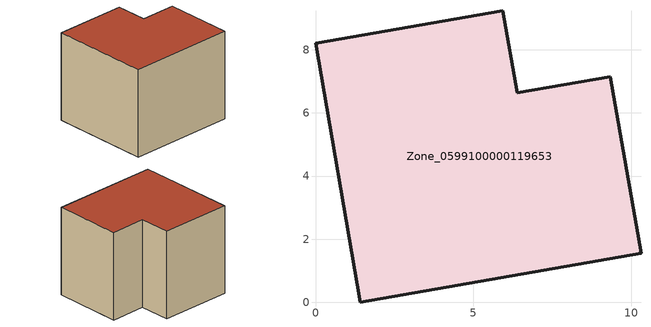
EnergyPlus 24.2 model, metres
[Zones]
Zone_0599100000119653
 floor ground (C_G): 1.42,0 0,8.21 5.93,9.24 6.39,6.64 9.34,7.15 10.31,1.55 z0
 wall outside (C_F): 10.31,1.55 9.34,7.15 6.39,6.64 5.93,9.24 0,8.21 1.42,0 10.31,1.55 z0:7.42
 roof outside (C_R): 0,8.21 1.42,0 10.31,1.55 9.34,7.15 6.39,6.64 5.93,9.24 z7.42
[BUILDING]
Pand.0599100000119653: North Axis=0; Terrain=City; Loads Convergence Tolerance Value=0.04; Temperature Convergence Tolerance Value=0.4; Solar Distribution=FullExterior; Maximum Number of Warmup Days=25; Minimum Number of Warmup Days=1
[Site:Location]
Rotterdam.The.Hague.AP_ZH_NLD Design_Conditions: Latitude=51.96; Longitude=4.45; Time Zone=1; Elevation=-4.5
[SITE:GROUNDTEMPERATURE:BUILDINGSURFACE]
18, 18, 18, 18, 18, 18, 18, 18, 18, 18, 18, 18
[MATERIAL] Thermal Absorptance=0.9; Solar Absorptance=0.7; Visible Absorptance=0.7
Name | Roughness | Thickness | Conductivity | Density | Specific Heat
G.TC.1975-1991 | MediumSmooth | 0.15 | 0.288461 | 540 | 1210
F.TC.1975-1991 | Rough | 0.3 | 0.230769 | 1920 | 840
R.TC.1975-1991 | MediumRough | 0.2 | 0.153846 | 1500 | 1000
[CONSTRUCTION]
C_G: G.TC.1975-1991
C_F: F.TC.1975-1991
C_R: R.TC.1975-1991
[ZONE]
Zone_0599100000119653: Type=1; Multiplier=1; Ceiling Height=Autocalculate; Volume=Autocalculate; Floor Area=autocalculate; Part of Total Floor Area=Yes
[ZONEINFILTRATION:DESIGNFLOWRATE]
Infil_Zone_0599100000119653: Zone or ZoneList or Space or SpaceList=Zone_0599100000119653; Schedule=AlwaysOn; Design Flow Rate Calculation Method=Flow/Area; Flow Rate per Floor Area=0.003; Constant Term Coefficient=1; Temperature Term Coefficient=0; Velocity Term Coefficient=0; Velocity Squared Term Coefficient=0
[HVACTEMPLATE:ZONE:IDEALLOADSAIRSYSTEM]
Zone_0599100000119653: Maximum Heating Supply Air Temperature=50; Minimum Cooling Supply Air Temperature=13; Maximum Heating Supply Air Humidity Ratio=0.0156; Minimum Cooling Supply Air Humidity Ratio=0.0077; Heating Limit=NoLimit; Cooling Limit=NoLimit; Dehumidification Control Type=ConstantSensibleHeatRatio; Cooling Sensible Heat Ratio=0.7; Dehumidification Setpoint=60; Humidification Control Type=None; Humidification Setpoint=30; Outdoor Air Method=None; Outdoor Air Flow Rate per Person=0.00944; Outdoor Air Flow Rate per Zone Floor Area=0; Outdoor Air Flow Rate per Zone=0; Demand Controlled Ventilation Type=None; Outdoor Air Economizer Type=NoEconomizer; Heat Recovery Type=None; Sensible Heat Recovery Effectiveness=0.7; Latent Heat Recovery Effectiveness=0.65
[ZONECONTROL:THERMOSTAT]
ThermostatControl_Zone_0599100000119653: Zone or ZoneList=Zone_0599100000119653; Control Type Schedule=DualSetpointControlType; Control 1=Thermostat_Zone_0599100000119653; Temperature Difference Between Cutout And Setpoint=0
[THERMOSTATSETPOINT:DUALSETPOINT]
Thermostat_Zone_0599100000119653: Heating Setpoint Temperature Schedule=HeatingSetpoint_Zone_0599100000119653; Cooling Setpoint Temperature Schedule=CoolingSetpoint_Zone_0599100000119653
[SCHEDULE:COMPACT]
HeatingSetpoint_Zone_0599100000119653: Through: 12/31, For: AllDays, Until: 24:00, 21
CoolingSetpoint_Zone_0599100000119653: Through: 12/31, For: AllDays, Until: 24:00, 24
DualSetpointControlType: Through: 12/31, For: AllDays, Until: 24:00, 4
AlwaysOn: Through: 12/31, For: AllDays, Until: 24:00, 1
